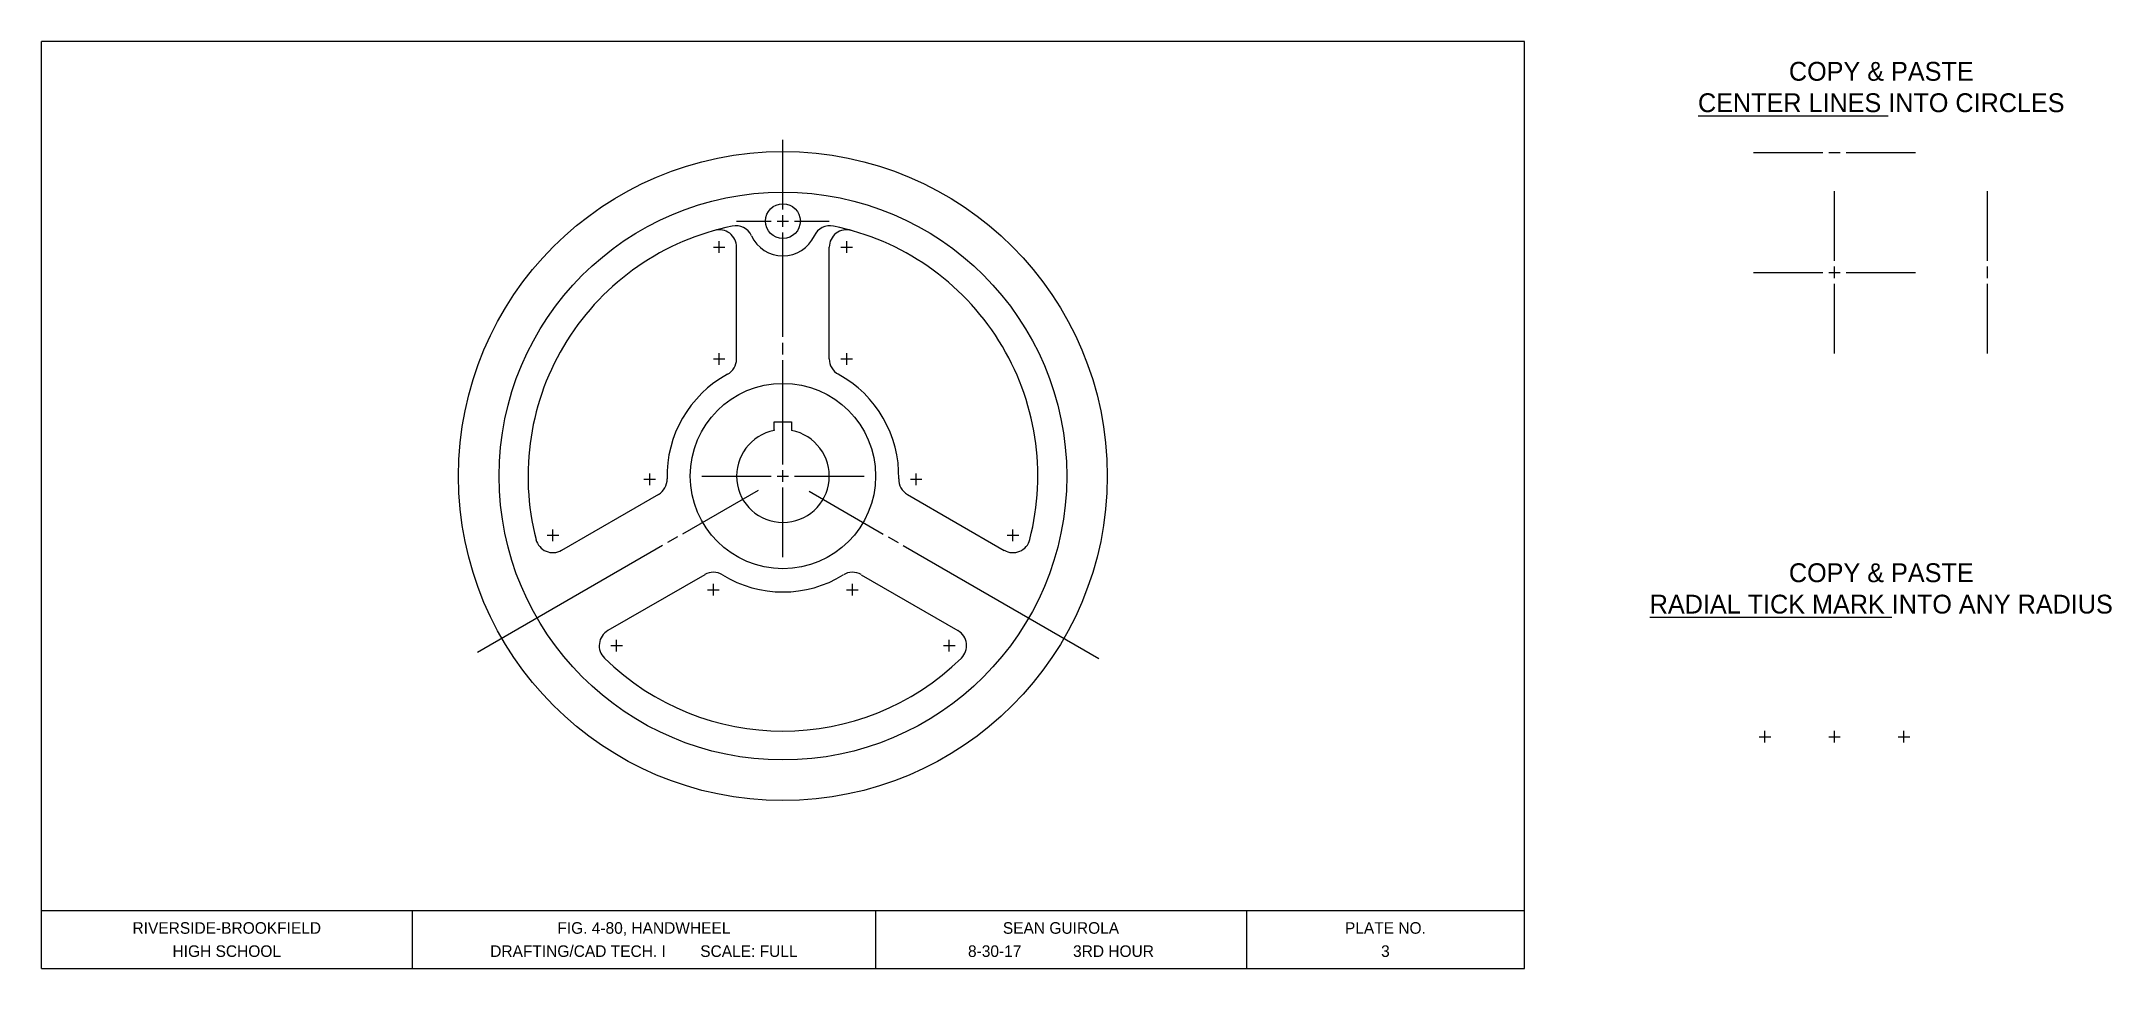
# Model space of a CAD drawing. Header units: inches. Extents: x 0 to 22.3, y 0 to 10.
import ezdxf
from ezdxf.enums import TextEntityAlignment as Align

# ---------------------------------------------------------------- set-up
doc = ezdxf.new("R2010")
doc.units = ezdxf.units.IN
doc.header["$MEASUREMENT"] = 0
for name, color, linetype in [('Boarder Line', 7, 'Continuous'), ('Center Lines', 1, 'Continuous'), ('Title Block', 6, 'Continuous')]:
    doc.layers.add(name, color=color, linetype=linetype)

msp = doc.modelspace()

# ---------------------------------------------------------------- linework, layer by layer
for p, q in [((0, 0), (0, 10)), ((7.5, 6.575), (7.5, 7.781)), ((8.5, 6.575), (8.5, 7.781)), ((7.906, 5.804), (7.906, 5.897)), ((7.906, 5.897), (8.094, 5.897)), ((7.906, 5.812), (7.906, 5.804)), ((8.094, 5.897), (8.094, 5.812)), ((8.094, 5.812), (8.094, 5.804)), ((6.657, 5.114), (5.612, 4.511)), ((9.343, 5.114), (10.388, 4.511)), ((7.157, 4.248), (6.112, 3.645)), ((8.843, 4.248), (9.888, 3.645))]:
    msp.add_line(p, q)
for centre, radius in [((8, 5.312), 3.5), ((8, 5.312), 3.062), ((8, 8.062), 0.188), ((8, 5.312), 1)]:
    msp.add_circle(centre, radius)
for centre, radius, start, end in [((8, 5.312), 2.75, 101.4656, 194.4373), ((7.312, 7.781), 0.188, 0, 105.5627), ((7.491, 7.824), 0.188, 25.1027, 101.4656), ((8, 8.062), 0.375, 205.1027, 334.8973), ((8.509, 7.824), 0.188, 78.5344, 154.8973), ((8.688, 7.781), 0.188, 74.4373, 180), ((8, 5.312), 2.75, 345.5627, 78.5344), ((7.312, 6.575), 0.188, 298.5719, 0), ((8.688, 6.575), 0.188, 180, 241.4281), ((8, 5.312), 1.25, 118.5719, 181.4281), ((8, 5.312), 1.25, 358.5719, 61.4281), ((8, 5.312), 0.5, 100.8011, 79.1989), ((6.563, 5.277), 0.188, 300, 1.4281), ((9.437, 5.277), 0.188, 178.5719, 240), ((5.518, 4.674), 0.188, 194.4373, 300), ((10.482, 4.674), 0.188, 240, 345.5627), ((7.25, 4.086), 0.188, 58.5719, 120), ((8, 5.312), 1.25, 238.5719, 301.4281), ((8.75, 4.086), 0.188, 60, 121.4281), ((6.206, 3.483), 0.188, 120, 225.5627), ((9.794, 3.483), 0.188, 314.4373, 60), ((8, 5.312), 2.75, 225.5627, 314.4373)]:
    msp.add_arc(centre, radius, start, end)
at = {"layer": 'Boarder Line'}
for p, q in [((16, 10), (0, 10)), ((16, 0), (16, 10)), ((0, 0.625), (16, 0.625)), ((4, 0.625), (4, 0)), ((9, 0.625), (9, 0)), ((13, 0.625), (13, 0)), ((0, 0), (16, 0))]:
    msp.add_line(p, q, dxfattribs=at)
at = {"layer": 'Center Lines'}
for p, q in [((8, 8.188), (8, 8.938)), ((18.47, 8.802), (19.22, 8.802)), ((19.283, 8.802), (19.408, 8.802)), ((19.47, 8.802), (20.22, 8.802)), ((19.345, 7.634), (19.345, 8.384)), ((20.997, 7.634), (20.997, 8.384)), ((7.5, 8.062), (7.875, 8.062)), ((7.938, 8.062), (8.062, 8.062)), ((8, 8), (8, 8.125)), ((8.125, 8.062), (8.5, 8.062)), ((7.312, 7.719), (7.312, 7.844)), ((8, 7.188), (8, 7.938)), ((8.688, 7.719), (8.688, 7.844)), ((7.25, 7.781), (7.375, 7.781)), ((8.625, 7.781), (8.75, 7.781)), ((8, 6.812), (8, 7.562)), ((18.47, 7.509), (19.22, 7.509)), ((19.283, 7.509), (19.408, 7.509)), ((19.345, 7.446), (19.345, 7.571)), ((19.345, 6.634), (19.345, 7.384)), ((19.47, 7.509), (20.22, 7.509)), ((20.997, 7.446), (20.997, 7.571)), ((20.997, 6.634), (20.997, 7.384)), ((8, 6.625), (8, 6.75)), ((7.25, 6.575), (7.375, 6.575)), ((7.312, 6.512), (7.312, 6.637)), ((8, 5.812), (8, 6.562)), ((8.625, 6.575), (8.75, 6.575)), ((8.688, 6.512), (8.688, 6.637)), ((8, 5.438), (8, 6.188)), ((8, 5.25), (8, 5.375)), ((6.5, 5.277), (6.625, 5.277)), ((6.563, 5.214), (6.563, 5.339)), ((7.732, 5.158), (6.917, 4.687)), ((7.125, 5.312), (7.875, 5.312)), ((7.938, 5.312), (8.062, 5.312)), ((8, 4.438), (8, 5.188)), ((8.125, 5.312), (8.875, 5.312)), ((8.285, 5.148), (9.083, 4.687)), ((9.375, 5.277), (9.5, 5.277)), ((9.437, 5.214), (9.437, 5.339)), ((5.518, 4.611), (5.518, 4.736)), ((10.482, 4.611), (10.482, 4.736)), ((6.701, 4.562), (4.704, 3.41)), ((5.456, 4.674), (5.581, 4.674)), ((6.863, 4.656), (6.755, 4.594)), ((9.137, 4.656), (9.245, 4.594)), ((9.299, 4.562), (11.408, 3.345)), ((10.419, 4.674), (10.544, 4.674)), ((7.188, 4.086), (7.313, 4.086)), ((7.25, 4.023), (7.25, 4.148)), ((8.687, 4.086), (8.812, 4.086)), ((8.75, 4.023), (8.75, 4.148)), ((6.143, 3.483), (6.268, 3.483)), ((6.206, 3.42), (6.206, 3.545)), ((9.732, 3.483), (9.857, 3.483)), ((9.794, 3.42), (9.794, 3.545)), ((18.533, 2.501), (18.658, 2.501)), ((18.595, 2.439), (18.595, 2.564)), ((19.283, 2.501), (19.408, 2.501)), ((19.345, 2.439), (19.345, 2.564)), ((20.033, 2.501), (20.158, 2.501)), ((20.095, 2.439), (20.095, 2.564))]:
    msp.add_line(p, q, dxfattribs=at)

# ---------------------------------------------------------------- texts
msp.add_text('XX', height=0.00125).set_placement((3.998, 0.624), align=Align.MIDDLE_CENTER)
at = {"layer": 'Center Lines', "char_height": 0.20313, "attachment_point": 1}
for s, insert in [('\\pxqc;COPY & PASTE \\P{\\LCENTER LINES} INTO CIRCLES', (17.323, 9.779)), ('\\pxqc;COPY & PASTE \\P{\\LRADIAL TICK MARK} INTO ANY RADIUS', (17.323, 4.371))]:
    msp.add_mtext_dynamic_manual_height_columns(s, width=5.0539, gutter_width=0.625, heights=[0], dxfattribs=dict(at, insert=insert))
at = {"layer": 'Title Block'}
for s, height, p in [('RIVERSIDE-BROOKFIELD', 0.125, (2, 0.438)), ('FIG. 4-80, HANDWHEEL', 0.125, (6.5, 0.438)), ('SEAN GUIROLA', 0.125, (11, 0.438)), ('PLATE NO.', 0.125, (14.5, 0.438)), ('HIGH SCHOOL', 0.125, (2, 0.188)), ('DRAFTING/CAD TECH. I        SCALE: FULL', 0.125, (6.5, 0.188)), ('8-30-17            3RD HOUR', 0.125, (11, 0.188)), ('3', 0.125, (14.5, 0.188)), ('007', 0.0000781, (1.771, 0.187))]:
    msp.add_text(s, height=height, dxfattribs=at).set_placement(p, align=Align.MIDDLE_CENTER)

doc.saveas('drawing.dxf')
